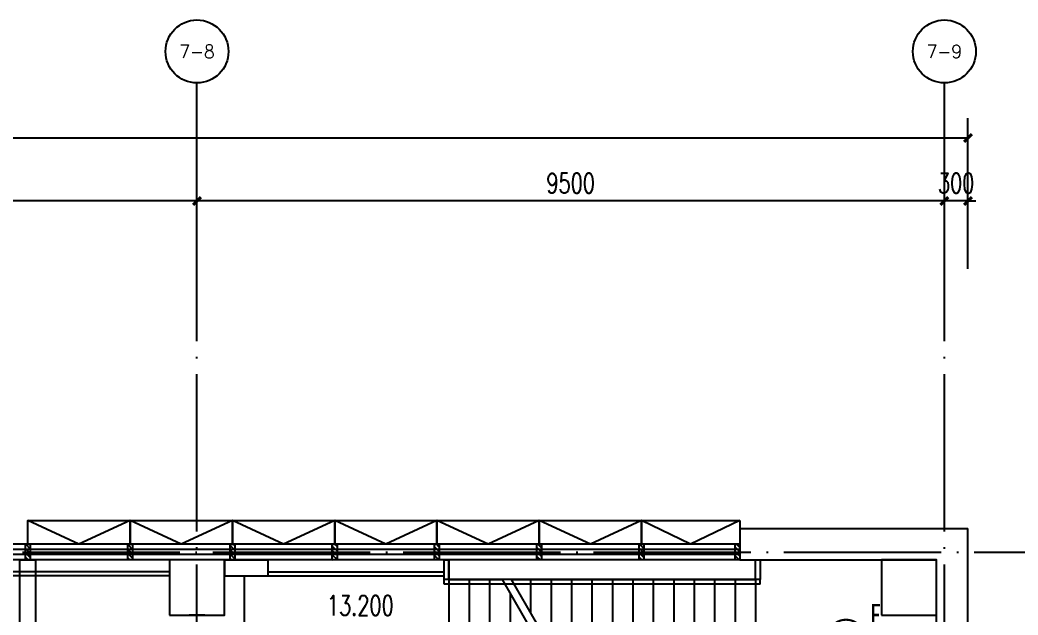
# Model space of a CAD drawing. Extents: x -621157 to 1764546, y -106808 to 741893.
# Drawn here: x 56631 to 69317, y 239200 to 246760 of the extents above; entities that cross this region are included whole.
import ezdxf
from ezdxf.enums import TextEntityAlignment as Align

# ---------------------------------------------------------------- set-up
doc = ezdxf.new("R2010")
doc.units = 0
doc.header["$LTSCALE"] = 1000
doc.header["$MEASUREMENT"] = 0
doc.linetypes.add('XREF-A-101-平面图_t3$0$DOTE', pattern=[2.42, 2, -0.2, 0.02, -0.2])
for name, color, linetype in [('0-底图', 7, 'Continuous'), ('AXIS_TEXT', 7, 'Continuous'), ('EQUIP-照明', 3, 'Continuous'), ('XREF-A-101-平面图_t3$0$A-COLUMN', 8, 'Continuous'), ('XREF-A-101-平面图_t3$0$A-CURTWALL', 8, 'Continuous'), ('XREF-A-101-平面图_t3$0$A-DIM_ELEV', 8, 'Continuous'), ('XREF-A-101-平面图_t3$0$A-DOTE', 8, 'Continuous'), ('XREF-A-101-平面图_t3$0$A-GROUND', 8, 'Continuous'), ('XREF-A-101-平面图_t3$0$A-RAIL', 8, 'Continuous'), ('XREF-A-101-平面图_t3$0$A-WALL-FILL', 8, 'Continuous'), ('XREF-A-101-平面图_t3$0$A-WINDOW', 8, 'Continuous'), ('XREF-A-101-平面图_t3$0$A-开启符号', 8, 'Continuous'), ('XREF-A-101-平面图_t3$0$AXIS', 8, 'Continuous'), ('XREF-A-101-平面图_t3$0$DIM_SYMB', 8, 'Continuous'), ('XREF-A-101-平面图_t3$0$HANDRAIL', 8, 'Continuous'), ('XREF-A-101-平面图_t3$0$I-WALL-GYPSUM', 8, 'Continuous'), ('XREF-A-101-平面图_t3$0$PUB_TEXT', 8, 'Continuous'), ('XREF-A-101-平面图_t3$0$STAIR', 8, 'Continuous'), ('XREF-A-101-平面图_t3$0$WALL', 8, 'Continuous'), ('设备-照明', 3, 'Continuous')]:
    doc.layers.add(name, color=color, linetype=linetype)
doc.styles.add('_TEL_DIM', font='SIMPLEX', dxfattribs={"width": 0.8, "height": 3.5, "bigfont": 'HZTXT'})
doc.styles.add('COMPLEX', font='COMPLEX')
doc.styles.get("Standard").update_dxf_attribs({"font": 'romans.shx', "bigfont": 'HZDXC.SHX'})
doc.styles.add('STYLE1', font='simhei.ttf')
doc.styles.add('XREF-A-101-平面图_t3$0$_TCH_DIM', font='SIMPLEX', dxfattribs={"bigfont": 'GBCBIG'})
doc.styles.add('XREF-A-101-平面图_t3$0$A-AXIS-LABEL', font='COMPLEX', dxfattribs={"bigfont": 'GBCBIG'})
doc.styles.add('XREF-A-101-平面图_t3$0$A-DIM_T3', font='SIMPLEX', dxfattribs={"width": 0.705882, "bigfont": 'GBCBIG'})
doc.styles.add('XREF-A-101-平面图_t3$0$A-STANDARD', font='SIMPLEX', dxfattribs={"bigfont": 'GBCBIG'})
doc.dimstyles.new('XREF-A-101-平面图_t3$0$A-DIM-100', dxfattribs={"dimscale": 100, "dimtxt": 2.55, "dimasz": 1, "dimexe": 2.5, "dimexo": 3, "dimgap": 1, "dimtad": 1, "dimdec": 0, "dimzin": 0, "dimdsep": 46, "dimtxsty": 'XREF-A-101-平面图_t3$0$A-DIM_T3', "dimblk": 'XREF-A-101-平面图_t3$0$_ArchTick', "dimcen": 0.09, "dimclrt": 7, "dimazin": 2, "dimtfac": 1, "dimtdec": 0, "dimtix": 1, "dimtmove": 2, "dimatfit": 3, "dimfxl": 0, "dimtolj": 1, "dimtzin": 0, "dimarcsym": 0})

# ---------------------------------------------------------------- blocks, each defined once
blk = doc.blocks.new('XREF-A-101-平面图_t3$0$G$C869EB286')
at = {"layer": 'XREF-A-101-平面图_t3$0$A-WINDOW'}
h = blk.add_hatch(dxfattribs=at)
h.set_pattern_fill('ANSI31', color=256, scale=25)
h.set_pattern_definition([(45, (-143.957, -89940), (-28.0633, 28.0633), [])])
h.paths.add_polyline_path([(0, 60), (200, 60), (200, 0), (0, 0)])
blk.add_lwpolyline([(0, 60), (200, 60), (200, 0), (0, 0)], close=True, dxfattribs=at)
blk = doc.blocks.new('XREF-A-101-平面图_t3$0$柱网3F')
at = {"layer": 'XREF-A-101-平面图_t3$0$A-COLUMN'}
for points in [[(56650, -800), (57350, -800), (57350, -100), (56650, -100)], [(65700, -800), (66400, -800), (66400, -100), (65700, -100)]]:
    blk.add_lwpolyline(points, close=True, dxfattribs=at)
blk = doc.blocks.new('XREF-A-101-平面图_t3$0$G$C93B45DA9')
at = {"layer": 'XREF-A-101-平面图_t3$0$DIM_SYMB'}
for points in [[(-6430, -1100, 0, 0, 0), (-5560, -1100, 80, 0, 0), (-5260, -1100, 0, 0, 0)], [(-5650, -2750, 0, 0, 0), (-1250, -2750, 0, 0, 0), (-1250, -1100, 0, 0, 0), (-4700, -1100, 80, 0, 0), (-5000, -1100, 0, 0, 0)]]:
    blk.add_lwpolyline(points, format="xyseb", dxfattribs=at)
at = {"layer": 'XREF-A-101-平面图_t3$0$HANDRAIL'}
for p, q in [((-2340, -350), (-6360, -350)), ((-6360, -410), (-6360, -350)), ((-2340, -410), (-2340, -350)), ((-2340, -410), (-6360, -410))]:
    blk.add_line(p, q, dxfattribs=at)
for points in [[(-6360, -100), (-6300, -100), (-6300, -350), (-6360, -350)], [(-2400, -100), (-2340, -100), (-2340, -350), (-2400, -350)]]:
    blk.add_lwpolyline(points, close=True, dxfattribs=at)
at = {"layer": 'XREF-A-101-平面图_t3$0$STAIR'}
for p, q in [((-6300, -350), (-5621, -350)), ((-6300, -350), (-6300, -1850)), ((-6040, -350), (-6040, -1850)), ((-5780, -350), (-5780, -1850)), ((-5621, -350), (-5225, -1036)), ((-5505, -350), (-2400, -350)), ((-5505, -350), (-5125, -1009)), ((-5260, -350), (-5260, -775)), ((-5000, -350), (-5000, -1225)), ((-4740, -350), (-4740, -1675)), ((-4480, -350), (-4480, -1850)), ((-4220, -350), (-4220, -1850)), ((-3960, -350), (-3960, -1850)), ((-3700, -350), (-3700, -1850)), ((-3440, -350), (-3440, -1850)), ((-3180, -350), (-3180, -1850)), ((-2920, -350), (-2920, -1850)), ((-2660, -350), (-2660, -1850)), ((-2400, -350), (-2400, -1850)), ((-5520, -525), (-5520, -1850)), ((-5260, -975), (-5260, -1850)), ((-5225, -1036), (-5053, -989)), ((-5053, -989), (-5225, -1195)), ((-5225, -1195), (-5045, -1147)), ((-5145, -1174), (-4755, -1850)), ((-5045, -1147), (-4639, -1850)), ((-5000, -1425), (-5000, -1850)), ((-6360, -2060), (-6360, -1790)), ((-6360, -1790), (-2340, -1790)), ((-6300, -1850), (-6300, -2000)), ((-6300, -1850), (-4755, -1850)), ((-6300, -2000), (-6300, -1850)), ((-6300, -1850), (-2400, -1850)), ((-4639, -1850), (-2400, -1850)), ((-2400, -1850), (-2400, -2000)), ((-2340, -1790), (-2340, -2060)), ((-2400, -2000), (-6300, -2000)), ((-2400, -2000), (-5520, -2000)), ((-5520, -3500), (-5520, -2000)), ((-5260, -3500), (-5260, -2000)), ((-5000, -3500), (-5000, -2000)), ((-4740, -3500), (-4740, -2000)), ((-4480, -3500), (-4480, -2000)), ((-4220, -3500), (-4220, -2000)), ((-3960, -3500), (-3960, -2000)), ((-3700, -3500), (-3700, -2000)), ((-3440, -3500), (-3440, -2000)), ((-3180, -3500), (-3180, -2000)), ((-2920, -3500), (-2920, -2000)), ((-2660, -3500), (-2660, -2000)), ((-2400, -3500), (-2400, -2000)), ((-2340, -2060), (-6360, -2060)), ((-2400, -3500), (-5520, -3500))]:
    blk.add_line(p, q, dxfattribs=at)
blk.add_lwpolyline([(-6300, -350), (-6300, -100)], dxfattribs=at)
at = {"layer": 'XREF-A-101-平面图_t3$0$WALL'}
for p in [(-2600, -100), (-2400, -100)]:
    blk.add_line(p, (-2400, -100), dxfattribs=at)
at = {"layer": 'XREF-A-101-平面图_t3$0$PUB_TEXT', "style": 'XREF-A-101-平面图_t3$0$_TCH_DIM'}
blk.add_text('下', height=338, dxfattribs=at).set_placement((-5945, -2925))
blk = doc.blocks.new('XREF-A-101-平面图_t3$0$_ArchTick')
at = {"color": 0, "linetype": 'ByBlock', "const_width": 0.4}
blk.add_lwpolyline([(-0.5, -0.5), (0.5, 0.5)], dxfattribs=at)
blk = doc.blocks.new('*D25494')
at = {"layer": 'Defpoints', "color": 0}
for p in [(66500, 44460), (66500, 43300), (66800, 43300)]:
    blk.add_point(p, dxfattribs=at)
at = {"layer": 'XREF-A-101-平面图_t3$0$AXIS', "color": 0, "lineweight": -2}
for p, q in [((66500, 43600), (66500, 44710)), ((66800, 43600), (66800, 44710)), ((66500, 44460), (66400, 44460)), ((66800, 44460), (66500, 44460)), ((66800, 44460), (66900, 44460))]:
    blk.add_line(p, q, dxfattribs=at)
at = {"layer": 'XREF-A-101-平面图_t3$0$AXIS', "color": 0, "linetype": 'ByBlock', "lineweight": -2, "xscale": 100, "yscale": 100, "zscale": 100}
blk.add_blockref('XREF-A-101-平面图_t3$0$_ArchTick', (66500, 44460), dxfattribs=at)
at = {"layer": 'XREF-A-101-平面图_t3$0$AXIS', "color": 0, "linetype": 'ByBlock', "lineweight": -2, "xscale": 100, "yscale": 100, "zscale": 100, "rotation": 180}
blk.add_blockref('XREF-A-101-平面图_t3$0$_ArchTick', (66800, 44460), dxfattribs=at)
at = {"layer": 'XREF-A-101-平面图_t3$0$AXIS', "color": 7, "insert": (66650, 44687), "char_height": 255, "attachment_point": 5, "style": 'XREF-A-101-平面图_t3$0$A-DIM_T3'}
blk.add_mtext('\\A1;300', dxfattribs=at)
blk = doc.blocks.new('*D25495')
at = {"layer": 'Defpoints', "color": 0}
for p in [(57000, 44460), (57000, 43300), (66500, 43300)]:
    blk.add_point(p, dxfattribs=at)
at = {"layer": 'XREF-A-101-平面图_t3$0$AXIS', "color": 0, "lineweight": -2}
for p, q in [((57000, 43600), (57000, 44710)), ((66500, 43600), (66500, 44710)), ((66500, 44460), (57000, 44460))]:
    blk.add_line(p, q, dxfattribs=at)
at = {"layer": 'XREF-A-101-平面图_t3$0$AXIS', "color": 0, "linetype": 'ByBlock', "lineweight": -2, "xscale": 100, "yscale": 100, "zscale": 100, "rotation": 180}
blk.add_blockref('XREF-A-101-平面图_t3$0$_ArchTick', (57000, 44460), dxfattribs=at)
at = {"layer": 'XREF-A-101-平面图_t3$0$AXIS', "color": 0, "linetype": 'ByBlock', "lineweight": -2, "xscale": 100, "yscale": 100, "zscale": 100}
blk.add_blockref('XREF-A-101-平面图_t3$0$_ArchTick', (66500, 44460), dxfattribs=at)
at = {"layer": 'XREF-A-101-平面图_t3$0$AXIS', "color": 7, "insert": (61750, 44687), "char_height": 255, "attachment_point": 5, "style": 'XREF-A-101-平面图_t3$0$A-DIM_T3'}
blk.add_mtext('\\A1;9500', dxfattribs=at)
blk = doc.blocks.new('*D25496')
at = {"layer": 'Defpoints', "color": 0}
for p in [(47500, 44460), (47500, 43300), (57000, 43300)]:
    blk.add_point(p, dxfattribs=at)
at = {"layer": 'XREF-A-101-平面图_t3$0$AXIS', "color": 0, "lineweight": -2}
for p, q in [((47500, 43600), (47500, 44710)), ((57000, 43600), (57000, 44710)), ((57000, 44460), (47500, 44460))]:
    blk.add_line(p, q, dxfattribs=at)
at = {"layer": 'XREF-A-101-平面图_t3$0$AXIS', "color": 0, "linetype": 'ByBlock', "lineweight": -2, "xscale": 100, "yscale": 100, "zscale": 100, "rotation": 180}
blk.add_blockref('XREF-A-101-平面图_t3$0$_ArchTick', (47500, 44460), dxfattribs=at)
at = {"layer": 'XREF-A-101-平面图_t3$0$AXIS', "color": 0, "linetype": 'ByBlock', "lineweight": -2, "xscale": 100, "yscale": 100, "zscale": 100}
blk.add_blockref('XREF-A-101-平面图_t3$0$_ArchTick', (57000, 44460), dxfattribs=at)
at = {"layer": 'XREF-A-101-平面图_t3$0$AXIS', "color": 7, "insert": (52250, 44687), "char_height": 255, "attachment_point": 5, "style": 'XREF-A-101-平面图_t3$0$A-DIM_T3'}
blk.add_mtext('\\A1;9500', dxfattribs=at)
blk = doc.blocks.new('_AXISO')
blk.add_circle((0, 0), 0.5)
at = {"layer": 'AXIS_TEXT', "style": 'COMPLEX'}
blk.add_attdef('A', text='', height=0.56, dxfattribs=at).set_placement((-0.25, -0.28), (0.25, -0.28), align=Align.FIT)
blk = doc.blocks.new('*D25505')
at = {"layer": 'Defpoints', "color": 0}
for p in [(-500, 45260), (-500, 43300), (66800, 43300)]:
    blk.add_point(p, dxfattribs=at)
at = {"layer": 'XREF-A-101-平面图_t3$0$AXIS', "color": 0, "lineweight": -2}
for p, q in [((-500, 43600), (-500, 45510)), ((66800, 43600), (66800, 45510)), ((66800, 45260), (-500, 45260))]:
    blk.add_line(p, q, dxfattribs=at)
at = {"layer": 'XREF-A-101-平面图_t3$0$AXIS', "color": 0, "linetype": 'ByBlock', "lineweight": -2, "xscale": 100, "yscale": 100, "zscale": 100, "rotation": 180}
blk.add_blockref('XREF-A-101-平面图_t3$0$_ArchTick', (-500, 45260), dxfattribs=at)
at = {"layer": 'XREF-A-101-平面图_t3$0$AXIS', "color": 0, "linetype": 'ByBlock', "lineweight": -2, "xscale": 100, "yscale": 100, "zscale": 100}
blk.add_blockref('XREF-A-101-平面图_t3$0$_ArchTick', (66800, 45260), dxfattribs=at)
at = {"layer": 'XREF-A-101-平面图_t3$0$AXIS', "color": 7, "insert": (33150, 45487), "char_height": 255, "attachment_point": 5, "style": 'XREF-A-101-平面图_t3$0$A-DIM_T3'}
blk.add_mtext('\\A1;67300', dxfattribs=at)
blk = doc.blocks.new('HC002633132082')
at = {"layer": 'EQUIP-照明', "color": 0, "linetype": 'Continuous', "const_width": 0.267}
blk.add_lwpolyline([(-2.37, 0, 1), (2.43, 0, 1)], format="xyb", close=True, dxfattribs=at)
for points in [[(-1.7, 1.67), (1.7, -1.67)], [(-1.7, -1.67), (-1.7, -1.67), (1.7, 1.67)]]:
    blk.add_lwpolyline(points, dxfattribs=at)
at = {"layer": 'EQUIP-照明', "color": 0}
blk.add_point((0, 0), dxfattribs=at)
at = {"color": 0, "width": 0.7}
blk.add_attdef('PSFHATT', (4.48, -2.4), '', height=0.025, dxfattribs=at)
at = {"layer": 'EQUIP-照明', "color": 0, "style": 'STYLE1', "width": 0.7}
blk.add_text('E', height=3, dxfattribs=at).set_placement((3.81, 1.42), align=Align.CENTER)
at = {"layer": 'EQUIP-照明', "color": 0, "style": '_TEL_DIM', "flags": 1}
blk.add_attdef('A', text='', height=0.0001, dxfattribs=at).set_placement((0.03, 0), align=Align.MIDDLE_CENTER)
blk = doc.blocks.new('XREF-A-101-平面图_t3$0$轴网(3)')
at = {"layer": 'XREF-A-101-平面图_t3$0$A-DOTE', "linetype": 'XREF-A-101-平面图_t3$0$DOTE'}
for p, q in [((57000, -3300), (57000, 43300)), ((66500, -3300), (66500, 43300)), ((-3300, 40000), (69800, 40000))]:
    blk.add_line(p, q, dxfattribs=at)
at = {"layer": 'XREF-A-101-平面图_t3$0$AXIS'}
for p, q in [((57000, 43300), (57000, 45959.5)), ((66500, 43300), (66500, 45959.5))]:
    blk.add_line(p, q, dxfattribs=at)
ref = blk.add_blockref('_AXISO', (57000, 46359.5), dxfattribs=dict(at, xscale=800, yscale=800, zscale=800))
ref.add_attrib('A', '7-8', dxfattribs={"color": 7, "height": 168.54, "style": 'XREF-A-101-平面图_t3$0$A-AXIS-LABEL', "width": 0.933333}).set_placement((56775.3, 46275.2), (57224.7, 46275.2), align=Align.FIT)
ref = blk.add_blockref('_AXISO', (66500, 46359.5), dxfattribs=dict(at, xscale=800, yscale=800, zscale=800))
ref.add_attrib('A', '7-9', dxfattribs={"color": 7, "height": 168.54, "style": 'XREF-A-101-平面图_t3$0$A-AXIS-LABEL', "width": 0.933333}).set_placement((66275.3, 46275.2), (66724.7, 46275.2), align=Align.FIT)
for p1, p2, distance, picture, middle in [((66800, 43300), (-500, 43300), -1959.5, '*D25505', (33150, 45487)), ((57000, 43300), (47500, 43300), -1159.5, '*D25496', (52250, 44687)), ((66500, 43300), (57000, 43300), -1159.5, '*D25495', (61750, 44687)), ((66800, 43300), (66500, 43300), -1159.5, '*D25494', (66650, 44687))]:
    dim = blk.add_aligned_dim(p1=p1, p2=p2, distance=distance, dimstyle='XREF-A-101-平面图_t3$0$A-DIM-100', dxfattribs=at)
    dim.commit()
    dim.dimension.update_dxf_attribs({"geometry": picture, "text_midpoint": middle})
blk = doc.blocks.new('XREF-A-101-平面图_t3')
at = {"layer": 'XREF-A-101-平面图_t3$0$A-CURTWALL'}
for p, q in [((263900, 240100), (248400, 240100)), ((263900, 240033), (248400, 240033)), ((263900, 239967), (248400, 239967)), ((263900, 239900), (248400, 239900))]:
    blk.add_line(p, q, dxfattribs=at)
at = {"layer": 'XREF-A-101-平面图_t3$0$A-GROUND'}
blk.add_lwpolyline([(257600, 239700), (257600, 236500)], dxfattribs=at)
at = {"layer": 'XREF-A-101-平面图_t3$0$A-RAIL'}
for points in [[(256650, 239750), (247850, 239750)], [(256650, 239700), (247850, 239700)], [(257900, 239750), (260140, 239750)], [(257900, 239700), (260140, 239700)]]:
    blk.add_lwpolyline(points, dxfattribs=at)
at = {"layer": 'XREF-A-101-平面图_t3$0$A-WALL-FILL', "color": 171}
for p, q in [((263900, 240300), (266800, 240300)), ((263900, 240300), (263900, 239900)), ((266800, 238500), (266800, 240300)), ((257350, 239900), (257900, 239900)), ((257350, 239900), (257350, 239700)), ((257900, 239900), (257900, 239700)), ((263900, 239900), (266400, 239900)), ((266400, 238500), (266400, 239900)), ((257350, 239700), (257900, 239700)), ((257100, 239200), (256900, 239200))]:
    blk.add_line(p, q, dxfattribs=at)
at = {"layer": 'XREF-A-101-平面图_t3$0$A-开启符号', "linetype": 'Continuous'}
for points in [[(256150, 240400), (256150, 240100), (254850, 240100), (254850, 240400)], [(257450, 240400), (257450, 240100), (256150, 240100), (256150, 240400)], [(258750, 240400), (258750, 240100), (257450, 240100), (257450, 240400)], [(260050, 240400), (260050, 240100), (258750, 240100), (258750, 240400)], [(261350, 240400), (261350, 240100), (260050, 240100), (260050, 240400)], [(262650, 240400), (262650, 240100), (261350, 240100), (261350, 240400)], [(263900, 240400), (263900, 240100), (262650, 240100), (262650, 240400)]]:
    blk.add_lwpolyline(points, close=True, dxfattribs=at)
for points in [[(256150, 240400), (255500, 240100), (254850, 240400)], [(257450, 240400), (256800, 240100), (256150, 240400)], [(258750, 240400), (258100, 240100), (257450, 240400)], [(260050, 240400), (259400, 240100), (258750, 240400)], [(261350, 240400), (260700, 240100), (260050, 240400)], [(262650, 240400), (262000, 240100), (261350, 240400)], [(263900, 240400), (263275, 240100), (262650, 240400)]]:
    blk.add_lwpolyline(points, dxfattribs=at)
at = {"layer": 'XREF-A-101-平面图_t3$0$I-WALL-GYPSUM'}
for p, q in [((254750, 235450), (254750, 239900)), ((254750, 239900), (254950, 239900)), ((254950, 235450), (254950, 239900))]:
    blk.add_line(p, q, dxfattribs=at)
blk.add_blockref('XREF-A-101-平面图_t3$0$G$C93B45DA9', (266500, 240000))
at = {"layer": 'XREF-A-101-平面图_t3$0$A-COLUMN'}
blk.add_blockref('XREF-A-101-平面图_t3$0$柱网3F', (200000, 240000), dxfattribs=at)
at = {"layer": 'XREF-A-101-平面图_t3$0$A-DOTE'}
blk.add_blockref('XREF-A-101-平面图_t3$0$轴网(3)', (200000, 200000), dxfattribs=at)
at = {"layer": 'XREF-A-101-平面图_t3$0$A-WINDOW', "rotation": 270}
for p in [(254820, 240100), (256120, 240100), (257420, 240100), (258720, 240100), (260020, 240100), (261320, 240100), (262620, 240100), (263840, 240100)]:
    blk.add_blockref('XREF-A-101-平面图_t3$0$G$C869EB286', p, dxfattribs=at)
at = {"layer": 'XREF-A-101-平面图_t3$0$A-DIM_ELEV', "color": 7, "style": 'XREF-A-101-平面图_t3$0$A-STANDARD', "width": 0.705882}
blk.add_text('13.200', height=255, dxfattribs=at).set_placement((258652, 239194))

msp = doc.modelspace()

# ---------------------------------------------------------------- block references
at = {"layer": '0-底图'}
msp.add_blockref('XREF-A-101-平面图_t3', (-198119, 0), dxfattribs=at)

# ---------------------------------------------------------------- next in the draw order: block references
at = {"layer": '设备-照明', "xscale": 100, "yscale": 100, "zscale": 100}
msp.add_blockref('HC002633132082', (67128, 238900), dxfattribs=at)

doc.saveas('drawing.dxf')
